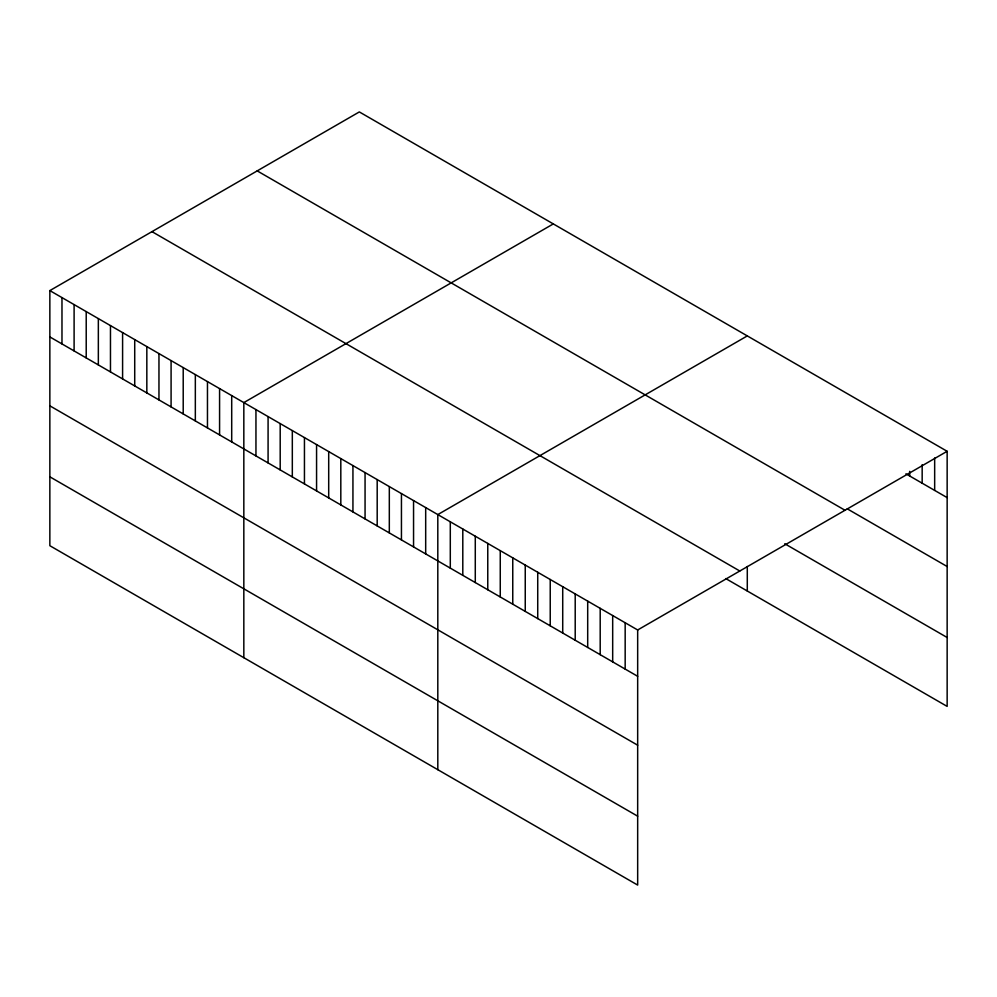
<?xml version="1.0" encoding="UTF-8"?>
<svg xmlns="http://www.w3.org/2000/svg" width="997" height="997" viewBox="0 0 997 997"><rect width="100%" height="100%" fill="white"/><g stroke="black" fill="none" stroke-linecap="round" stroke-linejoin="round"><path stroke-width="1.5" d="M49.85 290.601L637.669 629.979L637.669 885.074L49.85 545.708L49.85 290.601L359.331 111.926L947.15 451.292L947.15 706.399L725.741 578.572M553.31 223.914L243.829 402.601L243.829 657.696M747.289 335.914L437.808 514.589L437.808 769.696M637.669 629.979L947.15 451.292M905.924 473.824L947.15 497.615M847.226 508.819L947.15 566.52M257.201 170.886L845.02 510.265M784.764 543.751L947.15 637.494M151.98 231.64L739.799 571.007M49.85 336.924L637.669 676.302M49.85 405.829L637.669 745.195M49.85 476.815L637.669 816.182M934.663 457.984L934.663 490.412M922.163 464.664L922.163 483.196M909.675 471.357L909.675 475.98M747.289 566.508L747.289 591.009M625.169 622.764L625.169 669.087M612.681 615.548L612.681 661.871M600.194 608.344L600.194 654.668M587.694 601.129L587.694 647.452M575.207 593.913L575.207 640.236M562.719 586.71L562.719 633.033M550.232 579.494L550.232 625.817M537.732 572.278L537.732 618.601M525.245 565.075L525.245 611.398M512.757 557.859L512.757 604.182M500.257 550.643L500.257 596.966M487.77 543.44L487.77 589.763M475.282 536.224L475.282 582.547M462.795 529.008L462.795 575.331M450.295 521.805L450.295 568.128M425.682 507.585L425.682 553.908M413.556 500.594L413.556 546.917M401.442 493.59L401.442 539.913M389.316 486.586L389.316 532.921M377.19 479.594L377.19 525.918M365.064 472.59L365.064 518.914M352.938 465.587L352.938 511.922M340.812 458.595L340.812 504.918M328.698 451.591L328.698 497.914M316.572 444.587L316.572 490.923M304.446 437.596L304.446 483.919M292.32 430.592L292.32 476.915M280.194 423.6L280.194 469.923M268.081 416.596L268.081 462.92M255.955 409.593L255.955 455.916M231.703 395.597L231.703 441.92M219.577 388.593L219.577 434.916M207.463 381.602L207.463 427.925M195.337 374.598L195.337 420.921M183.211 367.594L183.211 413.929M171.085 360.602L171.085 406.926M158.959 353.599L158.959 399.922M146.833 346.595L146.833 392.93M134.72 339.603L134.72 385.926M122.594 332.599L122.594 378.922M110.468 325.595L110.468 371.931M98.342 318.604L98.342 364.927M86.216 311.6L86.216 357.923M74.102 304.608L74.102 350.932M61.976 297.605L61.976 343.928"/></g></svg>
